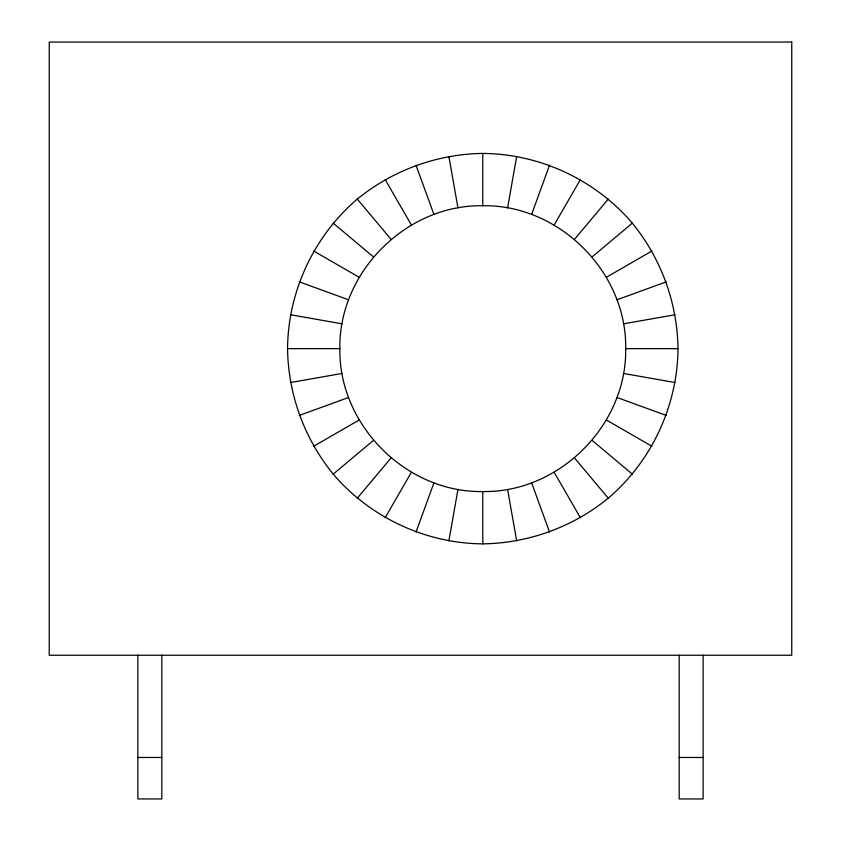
<?xml version="1.0" encoding="UTF-8"?>
<svg xmlns="http://www.w3.org/2000/svg" width="841" height="841" viewBox="0 0 841 841"><rect width="100%" height="100%" fill="white"/><g stroke="black" fill="none" stroke-linecap="round" stroke-linejoin="round"><path stroke-width="1.26" d="M287.559 348.647C287.99 291.627 313.893 236.069 357.299 199.096C392.579 170.25 437.204 154.008 482.776 153.43C539.796 153.85 595.344 179.753 632.316 223.159C661.173 258.45 677.415 303.065 677.993 348.647C677.562 405.656 651.659 461.215 608.253 498.187C572.973 527.034 528.348 543.275 482.776 543.854C425.767 543.433 370.208 517.53 333.236 474.124C304.379 438.834 288.137 394.219 287.559 348.647L339.869 348.647C338.555 425.052 406.371 492.868 482.776 491.543C559.181 492.868 626.997 425.052 625.683 348.647C626.997 272.232 559.181 204.416 482.776 205.74C406.371 204.416 338.555 272.232 339.869 348.647M448.873 540.889L457.967 489.378M507.596 207.906L516.679 156.394M416.011 532.08L433.903 482.934M531.649 214.36L549.541 165.204M385.167 517.699L411.323 472.4M554.23 224.883L580.385 179.585M357.299 498.187L390.918 458.114M574.634 239.17L608.253 199.096M333.236 474.124L373.309 440.505M592.253 256.789L632.316 223.159M313.714 446.245L359.012 420.09M606.54 277.194L651.838 251.039M299.333 415.412L348.489 397.52M617.063 299.764L666.219 281.872M290.534 382.539L342.045 373.457M623.507 323.827L675.029 314.744M625.683 348.647L677.993 348.647M137.861 757.468L161.808 757.468M679.192 757.468L703.139 757.468M290.534 314.744L342.045 323.827M623.507 373.457L675.029 382.539M299.333 281.872L348.489 299.764M617.063 397.52L666.219 415.412M313.714 251.039L359.012 277.194M606.54 420.09L651.838 446.245M333.236 223.159L373.309 256.789M592.253 440.505L632.316 474.124M357.299 199.096L390.918 239.17M574.634 458.114L608.253 498.187M385.167 179.585L411.323 224.883M554.23 472.4L580.385 517.699M416.011 165.204L433.903 214.36M531.649 482.934L549.541 532.08M448.873 156.394L457.967 207.906M507.596 489.378L516.679 540.889M703.139 655.234L703.139 798.95L679.192 798.95L679.192 655.234M482.776 153.43L482.776 205.74M482.776 491.543L482.776 543.854M161.808 655.234L161.808 798.95L137.861 798.95L137.861 655.234M791.759 42.05L49.241 42.05L49.241 655.234L791.759 655.234L791.759 42.05"/></g></svg>
